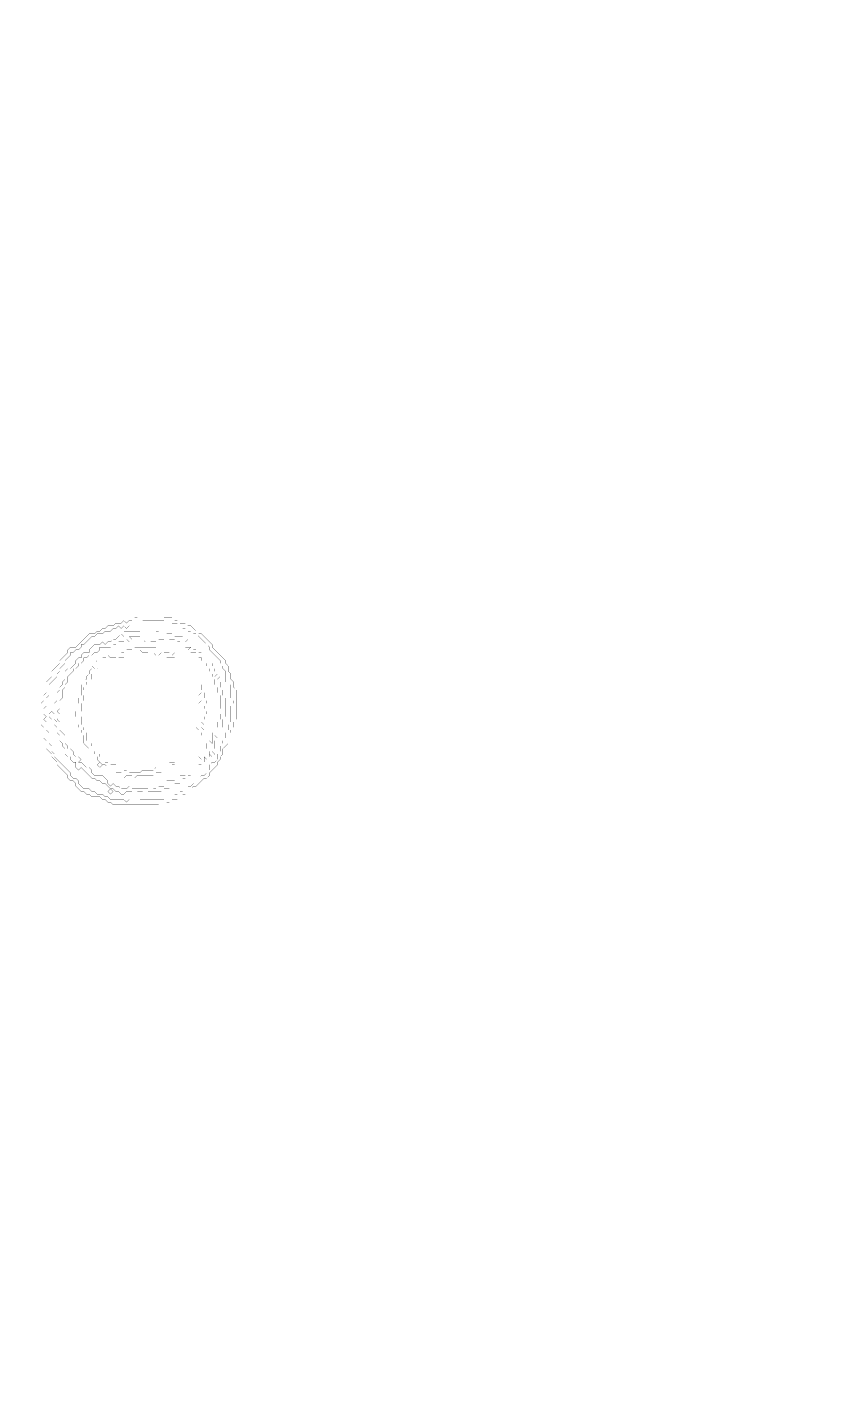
# Model space of a CAD drawing. Header units: metres. Extents: x 0 to 4994, y -4994 to 0.
# Drawn here: x 2090 to 4994, y -4994 to 0 of the extents above; entities that cross this region are included whole.
import ezdxf

# ---------------------------------------------------------------- set-up
doc = ezdxf.new("R2010")
doc.units = ezdxf.units.M
doc.layers.add('conductor', color=1, linetype='Continuous')
doc.layers.add('substrate', color=5, linetype='Continuous')

msp = doc.modelspace()

# ---------------------------------------------------------------- linework, layer by layer
at = {"layer": 'conductor', "const_width": 0.5}
for points in [[(2511.8, -2169.7), (2502, -2179.5), (2502, -2189.2), (2492.2, -2199), (2482.5, -2189.2), (2472.7, -2199), (2462.9, -2189.2), (2453.1, -2199), (2443.4, -2189.2), (2433.6, -2199), (2423.8, -2189.2), (2414, -2199), (2404.3, -2199), (2394.5, -2208.8), (2384.7, -2208.8), (2374.9, -2208.8), (2365.2, -2218.6), (2355.4, -2218.6), (2345.6, -2218.6), (2335.9, -2228.3), (2326.1, -2228.3), (2316.3, -2238.1), (2306.5, -2247.9), (2296.8, -2257.7), (2287, -2257.7), (2287, -2267.4), (2277.2, -2277.2), (2267.4, -2277.2), (2257.7, -2287), (2247.9, -2287), (2247.9, -2296.8), (2238.1, -2306.5), (2228.3, -2316.3), (2228.3, -2326.1), (2218.6, -2335.9), (2208.8, -2345.6), (2208.8, -2355.4), (2199, -2365.2), (2199, -2374.9), (2189.2, -2384.7), (2179.5, -2394.5), (2169.7, -2404.3), (2169.7, -2414), (2169.7, -2423.8), (2169.7, -2433.6), (2169.7, -2443.4), (2159.9, -2453.1), (2159.9, -2462.9), (2159.9, -2472.7), (2159.9, -2482.5), (2150.2, -2492.2), (2150.2, -2502), (2150.2, -2511.8), (2159.9, -2521.5), (2150.2, -2531.3), (2159.9, -2541.1), (2159.9, -2550.9), (2159.9, -2560.6), (2159.9, -2570.4), (2169.7, -2580.2), (2169.7, -2590), (2169.7, -2599.7), (2169.7, -2609.5), (2169.7, -2619.3), (2179.5, -2629.1), (2179.5, -2638.8), (2179.5, -2648.6), (2189.2, -2658.4), (2189.2, -2668.1), (2199, -2677.9), (2208.8, -2687.7), (2218.6, -2697.5), (2228.3, -2707.2), (2238.1, -2717), (2247.9, -2726.8), (2247.9, -2736.6), (2257.7, -2746.3), (2267.4, -2746.3), (2277.2, -2756.1), (2277.2, -2765.9), (2287, -2775.7), (2296.8, -2785.4), (2306.5, -2785.4), (2316.3, -2785.4), (2326.1, -2795.2), (2335.9, -2795.2), (2345.6, -2805), (2355.4, -2805), (2365.2, -2805), (2374.9, -2814.8), (2384.7, -2814.8), (2394.5, -2824.5), (2404.3, -2824.5), (2414, -2824.5), (2423.8, -2824.5), (2433.6, -2824.5), (2443.4, -2824.5), (2453.1, -2834.3), (2462.9, -2824.5), (2472.7, -2834.3), (2482.5, -2824.5), (2492.2, -2834.3), (2502, -2824.5), (2511.8, -2824.5), (2521.5, -2824.5), (2531.3, -2824.5), (2541.1, -2824.5), (2550.9, -2824.5), (2560.6, -2824.5), (2570.4, -2824.5), (2580.2, -2824.5), (2590, -2824.5), (2599.7, -2814.8), (2609.5, -2824.5), (2619.3, -2814.8), (2629.1, -2805), (2638.8, -2805), (2648.6, -2795.2), (2658.4, -2795.2), (2668.1, -2785.4), (2677.9, -2775.7), (2687.7, -2775.7), (2697.5, -2765.9), (2707.2, -2756.1), (2717, -2746.3), (2726.8, -2736.6), (2736.6, -2736.6), (2746.3, -2726.8), (2756.1, -2717), (2756.1, -2707.2), (2756.1, -2697.5), (2765.9, -2687.7), (2775.7, -2687.7), (2785.4, -2677.9), (2785.4, -2668.1), (2785.4, -2658.4), (2795.2, -2648.6), (2795.2, -2638.8), (2795.2, -2629.1), (2805, -2619.3), (2805, -2609.5), (2814.8, -2599.7), (2814.8, -2590), (2814.8, -2580.2), (2824.5, -2570.4), (2824.5, -2560.6), (2824.5, -2550.9), (2834.3, -2541.1), (2834.3, -2531.3), (2834.3, -2521.5), (2834.3, -2511.8), (2834.3, -2502), (2834.3, -2492.2), (2834.3, -2482.5), (2844.1, -2472.7), (2844.1, -2462.9), (2834.3, -2453.1), (2834.3, -2443.4), (2834.3, -2433.6), (2834.3, -2423.8), (2834.3, -2414), (2834.3, -2404.3), (2824.5, -2404.3), (2814.8, -2394.5), (2814.8, -2384.7), (2814.8, -2374.9), (2814.8, -2365.2), (2814.8, -2355.4), (2805, -2345.6), (2805, -2335.9), (2795.2, -2326.1), (2795.2, -2316.3), (2785.4, -2306.5), (2775.7, -2296.8), (2765.9, -2287), (2756.1, -2277.2), (2756.1, -2267.4), (2746.3, -2257.7), (2736.6, -2247.9), (2726.8, -2238.1), (2717, -2228.3), (2707.2, -2218.6), (2697.5, -2218.6), (2687.7, -2208.8), (2677.9, -2208.8), (2668.1, -2199), (2658.4, -2199), (2648.6, -2189.2), (2638.8, -2179.5), (2629.1, -2179.5), (2619.3, -2179.5), (2609.5, -2169.7), (2599.7, -2179.5), (2590, -2169.7), (2580.2, -2169.7), (2570.4, -2169.7), (2560.6, -2169.7), (2550.9, -2169.7), (2541.1, -2169.7), (2531.3, -2169.7), (2521.5, -2169.7)], [(2560.6, -2179.5), (2570.4, -2169.7), (2580.2, -2179.5), (2580.2, -2189.2), (2570.4, -2199), (2560.6, -2189.2)], [(2433.6, -2218.6), (2443.4, -2208.8), (2453.1, -2208.8), (2462.9, -2208.8), (2472.7, -2208.8), (2482.5, -2208.8), (2492.2, -2208.8), (2502, -2208.8), (2511.8, -2218.6), (2521.5, -2228.3), (2521.5, -2218.6), (2531.3, -2208.8), (2541.1, -2218.6), (2541.1, -2228.3), (2550.9, -2218.6), (2560.6, -2208.8), (2570.4, -2208.8), (2580.2, -2218.6), (2590, -2228.3), (2599.7, -2218.6), (2609.5, -2218.6), (2619.3, -2218.6), (2629.1, -2228.3), (2638.8, -2228.3), (2648.6, -2228.3), (2658.4, -2228.3), (2668.1, -2238.1), (2668.1, -2247.9), (2677.9, -2238.1), (2687.7, -2247.9), (2697.5, -2257.7), (2697.5, -2267.4), (2697.5, -2277.2), (2707.2, -2277.2), (2717, -2287), (2726.8, -2287), (2736.6, -2296.8), (2746.3, -2306.5), (2756.1, -2316.3), (2765.9, -2326.1), (2765.9, -2335.9), (2775.7, -2345.6), (2775.7, -2355.4), (2785.4, -2365.2), (2775.7, -2374.9), (2785.4, -2384.7), (2795.2, -2394.5), (2795.2, -2404.3), (2795.2, -2414), (2805, -2423.8), (2805, -2433.6), (2805, -2443.4), (2814.8, -2453.1), (2814.8, -2462.9), (2814.8, -2472.7), (2814.8, -2482.5), (2814.8, -2492.2), (2814.8, -2502), (2814.8, -2511.8), (2814.8, -2521.5), (2805, -2531.3), (2805, -2541.1), (2805, -2550.9), (2805, -2560.6), (2795.2, -2570.4), (2785.4, -2570.4), (2795.2, -2580.2), (2785.4, -2590), (2775.7, -2590), (2785.4, -2599.7), (2775.7, -2609.5), (2775.7, -2619.3), (2775.7, -2629.1), (2775.7, -2638.8), (2765.9, -2648.6), (2756.1, -2648.6), (2756.1, -2658.4), (2756.1, -2668.1), (2746.3, -2677.9), (2736.6, -2668.1), (2736.6, -2677.9), (2736.6, -2687.7), (2726.8, -2697.5), (2717, -2697.5), (2717, -2707.2), (2707.2, -2717), (2697.5, -2726.8), (2687.7, -2736.6), (2677.9, -2736.6), (2668.1, -2746.3), (2658.4, -2746.3), (2658.4, -2756.1), (2648.6, -2765.9), (2638.8, -2765.9), (2629.1, -2765.9), (2619.3, -2775.7), (2609.5, -2785.4), (2599.7, -2785.4), (2590, -2785.4), (2580.2, -2795.2), (2570.4, -2795.2), (2560.6, -2795.2), (2550.9, -2795.2), (2541.1, -2795.2), (2531.3, -2795.2), (2521.5, -2805), (2511.8, -2795.2), (2502, -2795.2), (2492.2, -2795.2), (2482.5, -2805), (2472.7, -2795.2), (2462.9, -2795.2), (2453.1, -2795.2), (2443.4, -2805), (2433.6, -2805), (2423.8, -2795.2), (2414, -2795.2), (2404.3, -2785.4), (2394.5, -2785.4), (2384.7, -2775.7), (2374.9, -2765.9), (2365.2, -2765.9), (2355.4, -2756.1), (2345.6, -2756.1), (2335.9, -2746.3), (2326.1, -2746.3), (2316.3, -2736.6), (2306.5, -2726.8), (2296.8, -2717), (2287, -2707.2), (2277.2, -2717), (2267.4, -2707.2), (2267.4, -2697.5), (2267.4, -2687.7), (2257.7, -2687.7), (2247.9, -2677.9), (2247.9, -2668.1), (2238.1, -2668.1), (2228.3, -2658.4), (2228.3, -2648.6), (2228.3, -2638.8), (2218.6, -2629.1), (2218.6, -2619.3), (2208.8, -2609.5), (2208.8, -2599.7), (2208.8, -2590), (2199, -2580.2), (2199, -2570.4), (2199, -2560.6), (2189.2, -2550.9), (2199, -2541.1), (2189.2, -2531.3), (2179.5, -2531.3), (2169.7, -2521.5), (2169.7, -2511.8), (2179.5, -2502), (2189.2, -2511.8), (2189.2, -2502), (2189.2, -2492.2), (2189.2, -2482.5), (2189.2, -2472.7), (2199, -2462.9), (2199, -2453.1), (2199, -2443.4), (2199, -2433.6), (2208.8, -2423.8), (2208.8, -2414), (2218.6, -2404.3), (2218.6, -2394.5), (2228.3, -2384.7), (2228.3, -2374.9), (2228.3, -2365.2), (2228.3, -2355.4), (2238.1, -2345.6), (2247.9, -2345.6), (2257.7, -2335.9), (2267.4, -2326.1), (2267.4, -2316.3), (2277.2, -2306.5), (2287, -2306.5), (2287, -2296.8), (2296.8, -2287), (2306.5, -2287), (2316.3, -2287), (2316.3, -2277.2), (2326.1, -2267.4), (2335.9, -2257.7), (2345.6, -2257.7), (2355.4, -2257.7), (2365.2, -2247.9), (2374.9, -2257.7), (2384.7, -2247.9), (2394.5, -2247.9), (2404.3, -2238.1), (2414, -2238.1), (2423.8, -2228.3), (2433.6, -2218.6), (2443.4, -2228.3)], [(2502, -2277.2), (2502, -2287), (2492.2, -2296.8), (2482.5, -2296.8), (2472.7, -2296.8), (2462.9, -2296.8), (2453.1, -2296.8), (2443.4, -2306.5), (2433.6, -2306.5), (2423.8, -2306.5), (2414, -2316.3), (2404.3, -2316.3), (2394.5, -2316.3), (2384.7, -2316.3), (2374.9, -2326.1), (2365.2, -2326.1), (2355.4, -2335.9), (2345.6, -2345.6), (2335.9, -2355.4), (2326.1, -2365.2), (2326.1, -2374.9), (2326.1, -2384.7), (2316.3, -2394.5), (2306.5, -2394.5), (2306.5, -2404.3), (2296.8, -2414), (2296.8, -2423.8), (2306.5, -2433.6), (2296.8, -2443.4), (2296.8, -2453.1), (2296.8, -2462.9), (2287, -2472.7), (2287, -2482.5), (2287, -2492.2), (2287, -2502), (2277.2, -2511.8), (2287, -2521.5), (2287, -2531.3), (2287, -2541.1), (2287, -2550.9), (2296.8, -2560.6), (2296.8, -2570.4), (2306.5, -2580.2), (2306.5, -2590), (2306.5, -2599.7), (2306.5, -2609.5), (2316.3, -2609.5), (2326.1, -2619.3), (2326.1, -2629.1), (2335.9, -2638.8), (2345.6, -2648.6), (2355.4, -2658.4), (2355.4, -2668.1), (2365.2, -2677.9), (2374.9, -2687.7), (2384.7, -2687.7), (2394.5, -2697.5), (2404.3, -2697.5), (2414, -2697.5), (2423.8, -2707.2), (2433.6, -2707.2), (2443.4, -2717), (2453.1, -2717), (2462.9, -2726.8), (2472.7, -2726.8), (2482.5, -2726.8), (2492.2, -2726.8), (2502, -2726.8), (2511.8, -2717), (2521.5, -2717), (2531.3, -2717), (2541.1, -2717), (2550.9, -2717), (2560.6, -2707.2), (2570.4, -2707.2), (2580.2, -2707.2), (2590, -2707.2), (2599.7, -2697.5), (2609.5, -2687.7), (2619.3, -2687.7), (2629.1, -2687.7), (2638.8, -2677.9), (2648.6, -2668.1), (2658.4, -2658.4), (2668.1, -2648.6), (2668.1, -2638.8), (2677.9, -2629.1), (2687.7, -2619.3), (2697.5, -2619.3), (2697.5, -2609.5), (2697.5, -2599.7), (2707.2, -2590), (2717, -2590), (2717, -2580.2), (2717, -2570.4), (2707.2, -2560.6), (2717, -2550.9), (2717, -2541.1), (2717, -2531.3), (2717, -2521.5), (2717, -2511.8), (2726.8, -2502), (2717, -2492.2), (2717, -2482.5), (2717, -2472.7), (2726.8, -2462.9), (2736.6, -2472.7), (2726.8, -2462.9), (2717, -2453.1), (2717, -2443.4), (2726.8, -2433.6), (2717, -2423.8), (2717, -2414), (2707.2, -2404.3), (2697.5, -2394.5), (2697.5, -2384.7), (2687.7, -2374.9), (2687.7, -2365.2), (2677.9, -2355.4), (2668.1, -2345.6), (2658.4, -2345.6), (2648.6, -2335.9), (2638.8, -2326.1), (2638.8, -2316.3), (2629.1, -2306.5), (2619.3, -2306.5), (2609.5, -2306.5), (2599.7, -2306.5), (2590, -2296.8), (2580.2, -2287), (2570.4, -2296.8), (2560.6, -2296.8), (2550.9, -2287), (2541.1, -2277.2), (2531.3, -2287), (2521.5, -2287), (2511.8, -2287)], [(2775.7, -2374.9), (2785.4, -2365.2), (2795.2, -2374.9), (2785.4, -2384.7)], [(2756.1, -2629.1)], [(2756.1, -2658.4), (2765.9, -2648.6), (2775.7, -2658.4), (2765.9, -2668.1)], [(2384.7, -2795.2), (2394.5, -2785.4), (2404.3, -2795.2), (2394.5, -2805)]]:
    msp.add_lwpolyline(points, close=True, dxfattribs=at)
at = {"layer": 'substrate', "const_width": 0.5}
msp.add_lwpolyline([(2081.7, -4994.2), (2091.5, -4994.2), (2101.3, -4994.2), (2111.1, -4994.2), (2120.8, -4994.2), (2130.6, -4994.2), (2140.4, -4994.2), (2150.2, -4994.2), (2159.9, -4994.2), (2169.7, -4994.2), (2179.5, -4994.2), (2189.2, -4994.2), (2199, -4994.2), (2208.8, -4994.2), (2218.6, -4994.2), (2228.3, -4994.2), (2238.1, -4994.2), (2247.9, -4994.2), (2257.7, -4994.2), (2267.4, -4994.2), (2277.2, -4994.2), (2287, -4994.2), (2296.8, -4994.2), (2306.5, -4994.2), (2316.3, -4994.2), (2326.1, -4994.2), (2335.9, -4994.2), (2345.6, -4994.2), (2355.4, -4994.2), (2365.2, -4994.2), (2374.9, -4994.2), (2384.7, -4994.2), (2394.5, -4994.2), (2404.3, -4994.2), (2414, -4994.2), (2423.8, -4994.2), (2433.6, -4994.2), (2443.4, -4994.2), (2453.1, -4994.2), (2462.9, -4994.2), (2472.7, -4994.2), (2482.5, -4994.2), (2492.2, -4994.2), (2502, -4994.2), (2511.8, -4994.2), (2521.5, -4994.2), (2531.3, -4994.2), (2541.1, -4994.2), (2550.9, -4994.2), (2560.6, -4994.2), (2570.4, -4994.2), (2580.2, -4994.2), (2590, -4994.2), (2599.7, -4994.2), (2609.5, -4994.2), (2619.3, -4994.2), (2629.1, -4994.2), (2638.8, -4994.2), (2648.6, -4994.2), (2658.4, -4994.2), (2668.1, -4994.2), (2677.9, -4994.2), (2687.7, -4994.2), (2697.5, -4994.2), (2707.2, -4994.2), (2717, -4994.2), (2726.8, -4994.2), (2736.6, -4994.2), (2746.3, -4994.2), (2756.1, -4994.2), (2765.9, -4994.2), (2775.7, -4994.2), (2785.4, -4994.2), (2795.2, -4994.2), (2805, -4994.2), (2814.8, -4994.2), (2824.5, -4994.2), (2834.3, -4994.2), (2844.1, -4994.2), (2853.8, -4994.2), (2863.6, -4994.2), (2873.4, -4994.2), (2883.2, -4994.2), (2892.9, -4994.2), (2902.7, -4994.2), (2912.5, -4994.2), (2922.3, -4994.2), (2932, -4994.2), (2941.8, -4994.2), (2951.6, -4994.2), (2961.4, -4994.2), (2971.1, -4994.2), (2980.9, -4994.2), (2990.7, -4994.2), (3000.4, -4994.2), (3010.2, -4994.2), (3020, -4994.2), (3029.8, -4994.2), (3039.5, -4994.2), (3049.3, -4994.2), (3059.1, -4994.2), (3068.9, -4994.2), (3078.6, -4994.2), (3088.4, -4994.2), (3098.2, -4994.2), (3108, -4994.2), (3117.7, -4994.2), (3127.5, -4994.2), (3137.3, -4994.2), (3147, -4994.2), (3156.8, -4994.2), (3166.6, -4994.2), (3176.4, -4994.2), (3186.1, -4994.2), (3195.9, -4994.2), (3205.7, -4994.2), (3215.5, -4994.2), (3225.2, -4994.2), (3235, -4994.2), (3244.8, -4994.2), (3254.6, -4994.2), (3264.3, -4994.2), (3274.1, -4994.2), (3283.9, -4994.2), (3293.6, -4994.2), (3303.4, -4994.2), (3313.2, -4994.2), (3323, -4994.2), (3332.7, -4994.2), (3342.5, -4994.2), (3352.3, -4994.2), (3362.1, -4994.2), (3371.8, -4994.2), (3381.6, -4994.2), (3391.4, -4994.2), (3401.2, -4994.2), (3410.9, -4994.2), (3420.7, -4994.2), (3430.5, -4994.2), (3440.2, -4994.2), (3450, -4994.2), (3459.8, -4994.2), (3469.6, -4994.2), (3479.3, -4994.2), (3489.1, -4994.2), (3498.9, -4994.2), (3508.7, -4994.2), (3518.4, -4994.2), (3528.2, -4994.2), (3538, -4994.2), (3547.8, -4994.2), (3557.5, -4994.2), (3567.3, -4994.2), (3577.1, -4994.2), (3586.9, -4994.2), (3596.6, -4994.2), (3606.4, -4994.2), (3616.2, -4994.2), (3625.9, -4994.2), (3635.7, -4994.2), (3645.5, -4994.2), (3655.3, -4994.2), (3665, -4994.2), (3674.8, -4994.2), (3684.6, -4994.2), (3694.4, -4994.2), (3704.1, -4994.2), (3713.9, -4994.2), (3723.7, -4994.2), (3733.5, -4994.2), (3743.2, -4994.2), (3753, -4994.2), (3762.8, -4994.2), (3772.5, -4994.2), (3782.3, -4994.2), (3792.1, -4994.2), (3801.9, -4994.2), (3811.6, -4994.2), (3821.4, -4994.2), (3831.2, -4994.2), (3841, -4994.2), (3850.7, -4994.2), (3860.5, -4994.2), (3870.3, -4994.2), (3880.1, -4994.2), (3889.8, -4994.2), (3899.6, -4994.2), (3909.4, -4994.2), (3919.1, -4994.2), (3928.9, -4994.2), (3938.7, -4994.2), (3948.5, -4994.2), (3958.2, -4994.2), (3968, -4994.2), (3977.8, -4994.2), (3987.6, -4994.2), (3997.3, -4994.2), (4007.1, -4994.2), (4016.9, -4994.2), (4026.7, -4994.2), (4036.4, -4994.2), (4046.2, -4994.2), (4056, -4994.2), (4065.8, -4994.2), (4075.5, -4994.2), (4085.3, -4994.2), (4095.1, -4994.2), (4104.8, -4994.2), (4114.6, -4994.2), (4124.4, -4994.2), (4134.2, -4994.2), (4143.9, -4994.2), (4153.7, -4994.2), (4163.5, -4994.2), (4173.3, -4994.2), (4183, -4994.2), (4192.8, -4994.2), (4202.6, -4994.2), (4212.4, -4994.2), (4222.1, -4994.2), (4231.9, -4994.2), (4241.7, -4994.2), (4251.4, -4994.2), (4261.2, -4994.2), (4271, -4994.2), (4280.8, -4994.2), (4290.5, -4994.2), (4300.3, -4994.2), (4310.1, -4994.2), (4319.9, -4994.2), (4329.6, -4994.2), (4339.4, -4994.2), (4349.2, -4994.2), (4359, -4994.2), (4368.7, -4994.2), (4378.5, -4994.2), (4388.3, -4994.2), (4398, -4994.2), (4407.8, -4994.2), (4417.6, -4994.2), (4427.4, -4994.2), (4437.1, -4994.2), (4446.9, -4994.2), (4456.7, -4994.2), (4466.5, -4994.2), (4476.2, -4994.2), (4486, -4994.2), (4495.8, -4994.2), (4505.6, -4994.2), (4515.3, -4994.2), (4525.1, -4994.2), (4534.9, -4994.2), (4544.6, -4994.2), (4554.4, -4994.2), (4564.2, -4994.2), (4574, -4994.2), (4583.7, -4994.2), (4593.5, -4994.2), (4603.3, -4994.2), (4613.1, -4994.2), (4622.8, -4994.2), (4632.6, -4994.2), (4642.4, -4994.2), (4652.2, -4994.2), (4661.9, -4994.2), (4671.7, -4994.2), (4681.5, -4994.2), (4691.2, -4994.2), (4701, -4994.2), (4710.8, -4994.2), (4720.6, -4994.2), (4730.3, -4994.2), (4740.1, -4994.2), (4749.9, -4994.2), (4759.7, -4994.2), (4769.4, -4994.2), (4779.2, -4994.2), (4789, -4994.2), (4798.8, -4994.2), (4808.5, -4994.2), (4818.3, -4994.2), (4828.1, -4994.2), (4837.9, -4994.2), (4847.6, -4994.2), (4857.4, -4994.2), (4867.2, -4994.2), (4876.9, -4994.2), (4886.7, -4994.2), (4896.5, -4994.2), (4906.3, -4994.2), (4916, -4994.2), (4925.8, -4994.2), (4935.6, -4994.2), (4945.4, -4994.2), (4955.1, -4994.2), (4964.9, -4994.2), (4974.7, -4994.2), (4984.5, -4994.2), (4994.2, -4994.2), (4994.2, -4984.5), (4994.2, -4974.7), (4994.2, -4964.9), (4994.2, -4955.1), (4994.2, -4945.4), (4994.2, -4935.6), (4994.2, -4925.8), (4994.2, -4916), (4994.2, -4906.3), (4994.2, -4896.5), (4994.2, -4886.7), (4994.2, -4876.9), (4994.2, -4867.2), (4994.2, -4857.4), (4994.2, -4847.6), (4994.2, -4837.9), (4994.2, -4828.1), (4994.2, -4818.3), (4994.2, -4808.5), (4994.2, -4798.8), (4994.2, -4789), (4994.2, -4779.2), (4994.2, -4769.4), (4994.2, -4759.7), (4994.2, -4749.9), (4994.2, -4740.1), (4994.2, -4730.3), (4994.2, -4720.6), (4994.2, -4710.8), (4994.2, -4701), (4994.2, -4691.2), (4994.2, -4681.5), (4994.2, -4671.7), (4994.2, -4661.9), (4994.2, -4652.2), (4994.2, -4642.4), (4994.2, -4632.6), (4994.2, -4622.8), (4994.2, -4613.1), (4994.2, -4603.3), (4994.2, -4593.5), (4994.2, -4583.7), (4994.2, -4574), (4994.2, -4564.2), (4994.2, -4554.4), (4994.2, -4544.6), (4994.2, -4534.9), (4994.2, -4525.1), (4994.2, -4515.3), (4994.2, -4505.6), (4994.2, -4495.8), (4994.2, -4486), (4994.2, -4476.2), (4994.2, -4466.5), (4994.2, -4456.7), (4994.2, -4446.9), (4994.2, -4437.1), (4994.2, -4427.4), (4994.2, -4417.6), (4994.2, -4407.8), (4994.2, -4398), (4994.2, -4388.3), (4994.2, -4378.5), (4994.2, -4368.7), (4994.2, -4359), (4994.2, -4349.2), (4994.2, -4339.4), (4994.2, -4329.6), (4994.2, -4319.9), (4994.2, -4310.1), (4994.2, -4300.3), (4994.2, -4290.5), (4994.2, -4280.8), (4994.2, -4271), (4994.2, -4261.2), (4994.2, -4251.4), (4994.2, -4241.7), (4994.2, -4231.9), (4994.2, -4222.1), (4994.2, -4212.4), (4994.2, -4202.6), (4994.2, -4192.8), (4994.2, -4183), (4994.2, -4173.3), (4994.2, -4163.5), (4994.2, -4153.7), (4994.2, -4143.9), (4994.2, -4134.2), (4994.2, -4124.4), (4994.2, -4114.6), (4994.2, -4104.8), (4994.2, -4095.1), (4994.2, -4085.3), (4994.2, -4075.5), (4994.2, -4065.8), (4994.2, -4056), (4994.2, -4046.2), (4994.2, -4036.4), (4994.2, -4026.7), (4994.2, -4016.9), (4994.2, -4007.1), (4994.2, -3997.3), (4994.2, -3987.6), (4994.2, -3977.8), (4994.2, -3968), (4994.2, -3958.2), (4994.2, -3948.5), (4994.2, -3938.7), (4994.2, -3928.9), (4994.2, -3919.1), (4994.2, -3909.4), (4994.2, -3899.6), (4994.2, -3889.8), (4994.2, -3880.1), (4994.2, -3870.3), (4994.2, -3860.5), (4994.2, -3850.7), (4994.2, -3841), (4994.2, -3831.2), (4994.2, -3821.4), (4994.2, -3811.6), (4994.2, -3801.9), (4994.2, -3792.1), (4994.2, -3782.3), (4994.2, -3772.5), (4994.2, -3762.8), (4994.2, -3753), (4994.2, -3743.2), (4994.2, -3733.5), (4994.2, -3723.7), (4994.2, -3713.9), (4994.2, -3704.1), (4994.2, -3694.4), (4994.2, -3684.6), (4994.2, -3674.8), (4994.2, -3665), (4994.2, -3655.3), (4994.2, -3645.5), (4994.2, -3635.7), (4994.2, -3625.9), (4994.2, -3616.2), (4994.2, -3606.4), (4994.2, -3596.6), (4994.2, -3586.9), (4994.2, -3577.1), (4994.2, -3567.3), (4994.2, -3557.5), (4994.2, -3547.8), (4994.2, -3538), (4994.2, -3528.2), (4994.2, -3518.4), (4994.2, -3508.7), (4994.2, -3498.9), (4994.2, -3489.1), (4994.2, -3479.3), (4994.2, -3469.6), (4994.2, -3459.8), (4994.2, -3450), (4994.2, -3440.2), (4994.2, -3430.5), (4994.2, -3420.7), (4994.2, -3410.9), (4994.2, -3401.2), (4994.2, -3391.4), (4994.2, -3381.6), (4994.2, -3371.8), (4994.2, -3362.1), (4994.2, -3352.3), (4994.2, -3342.5), (4994.2, -3332.7), (4994.2, -3323), (4994.2, -3313.2), (4994.2, -3303.4), (4994.2, -3293.6), (4994.2, -3283.9), (4994.2, -3274.1), (4994.2, -3264.3), (4994.2, -3254.6), (4994.2, -3244.8), (4994.2, -3235), (4994.2, -3225.2), (4994.2, -3215.5), (4994.2, -3205.7), (4994.2, -3195.9), (4994.2, -3186.1), (4994.2, -3176.4), (4994.2, -3166.6), (4994.2, -3156.8), (4994.2, -3147), (4994.2, -3137.3), (4994.2, -3127.5), (4994.2, -3117.7), (4994.2, -3108), (4994.2, -3098.2), (4994.2, -3088.4), (4994.2, -3078.6), (4994.2, -3068.9), (4994.2, -3059.1), (4994.2, -3049.3), (4994.2, -3039.5), (4994.2, -3029.8), (4994.2, -3020), (4994.2, -3010.2), (4994.2, -3000.4), (4994.2, -2990.7), (4994.2, -2980.9), (4994.2, -2971.1), (4994.2, -2961.4), (4994.2, -2951.6), (4994.2, -2941.8), (4994.2, -2932), (4994.2, -2922.3), (4994.2, -2912.5), (4994.2, -2902.7), (4994.2, -2892.9), (4994.2, -2883.2), (4994.2, -2873.4), (4994.2, -2863.6), (4994.2, -2853.8), (4994.2, -2844.1), (4994.2, -2834.3), (4994.2, -2824.5), (4994.2, -2814.8), (4994.2, -2805), (4994.2, -2795.2), (4994.2, -2785.4), (4994.2, -2775.7), (4994.2, -2765.9), (4994.2, -2756.1), (4994.2, -2746.3), (4994.2, -2736.6), (4994.2, -2726.8), (4994.2, -2717), (4994.2, -2707.2), (4994.2, -2697.5), (4994.2, -2687.7), (4994.2, -2677.9), (4994.2, -2668.1), (4994.2, -2658.4), (4994.2, -2648.6), (4994.2, -2638.8), (4994.2, -2629.1), (4994.2, -2619.3), (4994.2, -2609.5), (4994.2, -2599.7), (4994.2, -2590), (4994.2, -2580.2), (4994.2, -2570.4), (4994.2, -2560.6), (4994.2, -2550.9), (4994.2, -2541.1), (4994.2, -2531.3), (4994.2, -2521.5), (4994.2, -2511.8), (4994.2, -2502), (4994.2, -2492.2), (4994.2, -2482.5), (4994.2, -2472.7), (4994.2, -2462.9), (4994.2, -2453.1), (4994.2, -2443.4), (4994.2, -2433.6), (4994.2, -2423.8), (4994.2, -2414), (4994.2, -2404.3), (4994.2, -2394.5), (4994.2, -2384.7), (4994.2, -2374.9), (4994.2, -2365.2), (4994.2, -2355.4), (4994.2, -2345.6), (4994.2, -2335.9), (4994.2, -2326.1), (4994.2, -2316.3), (4994.2, -2306.5), (4994.2, -2296.8), (4994.2, -2287), (4994.2, -2277.2), (4994.2, -2267.4), (4994.2, -2257.7), (4994.2, -2247.9), (4994.2, -2238.1), (4994.2, -2228.3), (4994.2, -2218.6), (4994.2, -2208.8), (4994.2, -2199), (4994.2, -2189.2), (4994.2, -2179.5), (4994.2, -2169.7), (4994.2, -2159.9), (4994.2, -2150.2), (4994.2, -2140.4), (4994.2, -2130.6), (4994.2, -2120.8), (4994.2, -2111.1), (4994.2, -2101.3), (4994.2, -2091.5), (4994.2, -2081.7), (4994.2, -2072), (4994.2, -2062.2), (4994.2, -2052.4), (4994.2, -2042.6), (4994.2, -2032.9), (4994.2, -2023.1), (4994.2, -2013.3), (4994.2, -2003.6), (4994.2, -1993.8), (4994.2, -1984), (4994.2, -1974.2), (4994.2, -1964.5), (4994.2, -1954.7), (4994.2, -1944.9), (4994.2, -1935.1), (4994.2, -1925.4), (4994.2, -1915.6), (4994.2, -1905.8), (4994.2, -1896), (4994.2, -1886.3), (4994.2, -1876.5), (4994.2, -1866.7), (4994.2, -1857), (4994.2, -1847.2), (4994.2, -1837.4), (4994.2, -1827.6), (4994.2, -1817.9), (4994.2, -1808.1), (4994.2, -1798.3), (4994.2, -1788.5), (4994.2, -1778.8), (4994.2, -1769), (4994.2, -1759.2), (4994.2, -1749.4), (4994.2, -1739.7), (4994.2, -1729.9), (4994.2, -1720.1), (4994.2, -1710.4), (4994.2, -1700.6), (4994.2, -1690.8), (4994.2, -1681), (4994.2, -1671.3), (4994.2, -1661.5), (4994.2, -1651.7), (4994.2, -1641.9), (4994.2, -1632.2), (4994.2, -1622.4), (4994.2, -1612.6), (4994.2, -1602.8), (4994.2, -1593.1), (4994.2, -1583.3), (4994.2, -1573.5), (4994.2, -1563.8), (4994.2, -1554), (4994.2, -1544.2), (4994.2, -1534.4), (4994.2, -1524.7), (4994.2, -1514.9), (4994.2, -1505.1), (4994.2, -1495.3), (4994.2, -1485.6), (4994.2, -1475.8), (4994.2, -1466), (4994.2, -1456.2), (4994.2, -1446.5), (4994.2, -1436.7), (4994.2, -1426.9), (4994.2, -1417.1), (4994.2, -1407.4), (4994.2, -1397.6), (4994.2, -1387.8), (4994.2, -1378.1), (4994.2, -1368.3), (4994.2, -1358.5), (4994.2, -1348.7), (4994.2, -1339), (4994.2, -1329.2), (4994.2, -1319.4), (4994.2, -1309.6), (4994.2, -1299.9), (4994.2, -1290.1), (4994.2, -1280.3), (4994.2, -1270.5), (4994.2, -1260.8), (4994.2, -1251), (4994.2, -1241.2), (4994.2, -1231.5), (4994.2, -1221.7), (4994.2, -1211.9), (4994.2, -1202.1), (4994.2, -1192.4), (4994.2, -1182.6), (4994.2, -1172.8), (4994.2, -1163), (4994.2, -1153.3), (4994.2, -1143.5), (4994.2, -1133.7), (4994.2, -1123.9), (4994.2, -1114.2), (4994.2, -1104.4), (4994.2, -1094.6), (4994.2, -1084.9), (4994.2, -1075.1), (4994.2, -1065.3), (4994.2, -1055.5), (4994.2, -1045.8), (4994.2, -1036), (4994.2, -1026.2), (4994.2, -1016.4), (4994.2, -1006.7), (4994.2, -996.9), (4994.2, -987.1), (4994.2, -977.3), (4994.2, -967.6), (4994.2, -957.8), (4994.2, -948), (4994.2, -938.2), (4994.2, -928.5), (4994.2, -918.7), (4994.2, -908.9), (4994.2, -899.2), (4994.2, -889.4), (4994.2, -879.6), (4994.2, -869.8), (4994.2, -860.1), (4994.2, -850.3), (4994.2, -840.5), (4994.2, -830.7), (4994.2, -821), (4994.2, -811.2), (4994.2, -801.4), (4994.2, -791.6), (4994.2, -781.9), (4994.2, -772.1), (4994.2, -762.3), (4994.2, -752.6), (4994.2, -742.8), (4994.2, -733), (4994.2, -723.2), (4994.2, -713.5), (4994.2, -703.7), (4994.2, -693.9), (4994.2, -684.1), (4994.2, -674.4), (4994.2, -664.6), (4994.2, -654.8), (4994.2, -645), (4994.2, -635.3), (4994.2, -625.5), (4994.2, -615.7), (4994.2, -606), (4994.2, -596.2), (4994.2, -586.4), (4994.2, -576.6), (4994.2, -566.9), (4994.2, -557.1), (4994.2, -547.3), (4994.2, -537.5), (4994.2, -527.8), (4994.2, -518), (4994.2, -508.2), (4994.2, -498.4), (4994.2, -488.7), (4994.2, -478.9), (4994.2, -469.1), (4994.2, -459.4), (4994.2, -449.6), (4994.2, -439.8), (4994.2, -430), (4994.2, -420.3), (4994.2, -410.5), (4994.2, -400.7), (4994.2, -390.9), (4994.2, -381.2), (4994.2, -371.4), (4994.2, -361.6), (4994.2, -351.8), (4994.2, -342.1), (4994.2, -332.3), (4994.2, -322.5), (4994.2, -312.8), (4994.2, -303), (4994.2, -293.2), (4994.2, -283.4), (4994.2, -273.7), (4994.2, -263.9), (4994.2, -254.1), (4994.2, -244.3), (4994.2, -234.6), (4994.2, -224.8), (4994.2, -215), (4994.2, -205.2), (4994.2, -195.5), (4994.2, -185.7), (4994.2, -175.9), (4994.2, -166.1), (4994.2, -156.4), (4994.2, -146.6), (4994.2, -136.8), (4994.2, -127.1), (4994.2, -117.3), (4994.2, -107.5), (4994.2, -97.7), (4994.2, -88), (4994.2, -78.2), (4994.2, -68.4), (4994.2, -58.6), (4994.2, -48.9), (4994.2, -39.1), (4994.2, -29.3), (4994.2, -19.5), (4994.2, -9.8), (4994.2, 0), (4984.5, 0), (4974.7, 0), (4964.9, 0), (4955.1, 0), (4945.4, 0), (4935.6, 0), (4925.8, 0), (4916, 0), (4906.3, 0), (4896.5, 0), (4886.7, 0), (4876.9, 0), (4867.2, 0), (4857.4, 0), (4847.6, 0), (4837.9, 0), (4828.1, 0), (4818.3, 0), (4808.5, 0), (4798.8, 0), (4789, 0), (4779.2, 0), (4769.4, 0), (4759.7, 0), (4749.9, 0), (4740.1, 0), (4730.3, 0), (4720.6, 0), (4710.8, 0), (4701, 0), (4691.2, 0), (4681.5, 0), (4671.7, 0), (4661.9, 0), (4652.2, 0), (4642.4, 0), (4632.6, 0), (4622.8, 0), (4613.1, 0), (4603.3, 0), (4593.5, 0), (4583.7, 0), (4574, 0), (4564.2, 0), (4554.4, 0), (4544.6, 0), (4534.9, 0), (4525.1, 0), (4515.3, 0), (4505.6, 0), (4495.8, 0), (4486, 0), (4476.2, 0), (4466.5, 0), (4456.7, 0), (4446.9, 0), (4437.1, 0), (4427.4, 0), (4417.6, 0), (4407.8, 0), (4398, 0), (4388.3, 0), (4378.5, 0), (4368.7, 0), (4359, 0), (4349.2, 0), (4339.4, 0), (4329.6, 0), (4319.9, 0), (4310.1, 0), (4300.3, 0), (4290.5, 0), (4280.8, 0), (4271, 0), (4261.2, 0), (4251.4, 0), (4241.7, 0), (4231.9, 0), (4222.1, 0), (4212.4, 0), (4202.6, 0), (4192.8, 0), (4183, 0), (4173.3, 0), (4163.5, 0), (4153.7, 0), (4143.9, 0), (4134.2, 0), (4124.4, 0), (4114.6, 0), (4104.8, 0), (4095.1, 0), (4085.3, 0), (4075.5, 0), (4065.8, 0), (4056, 0), (4046.2, 0), (4036.4, 0), (4026.7, 0), (4016.9, 0), (4007.1, 0), (3997.3, 0), (3987.6, 0), (3977.8, 0), (3968, 0), (3958.2, 0), (3948.5, 0), (3938.7, 0), (3928.9, 0), (3919.1, 0), (3909.4, 0), (3899.6, 0), (3889.8, 0), (3880.1, 0), (3870.3, 0), (3860.5, 0), (3850.7, 0), (3841, 0), (3831.2, 0), (3821.4, 0), (3811.6, 0), (3801.9, 0), (3792.1, 0), (3782.3, 0), (3772.5, 0), (3762.8, 0), (3753, 0), (3743.2, 0), (3733.5, 0), (3723.7, 0), (3713.9, 0), (3704.1, 0), (3694.4, 0), (3684.6, 0), (3674.8, 0), (3665, 0), (3655.3, 0), (3645.5, 0), (3635.7, 0), (3625.9, 0), (3616.2, 0), (3606.4, 0), (3596.6, 0), (3586.9, 0), (3577.1, 0), (3567.3, 0), (3557.5, 0), (3547.8, 0), (3538, 0), (3528.2, 0), (3518.4, 0), (3508.7, 0), (3498.9, 0), (3489.1, 0), (3479.3, 0), (3469.6, 0), (3459.8, 0), (3450, 0), (3440.2, 0), (3430.5, 0), (3420.7, 0), (3410.9, 0), (3401.2, 0), (3391.4, 0), (3381.6, 0), (3371.8, 0), (3362.1, 0), (3352.3, 0), (3342.5, 0), (3332.7, 0), (3323, 0), (3313.2, 0), (3303.4, 0), (3293.6, 0), (3283.9, 0), (3274.1, 0), (3264.3, 0), (3254.6, 0), (3244.8, 0), (3235, 0), (3225.2, 0), (3215.5, 0), (3205.7, 0), (3195.9, 0), (3186.1, 0), (3176.4, 0), (3166.6, 0), (3156.8, 0), (3147, 0), (3137.3, 0), (3127.5, 0), (3117.7, 0), (3108, 0), (3098.2, 0), (3088.4, 0), (3078.6, 0), (3068.9, 0), (3059.1, 0), (3049.3, 0), (3039.5, 0), (3029.8, 0), (3020, 0), (3010.2, 0), (3000.4, 0), (2990.7, 0), (2980.9, 0), (2971.1, 0), (2961.4, 0), (2951.6, 0), (2941.8, 0), (2932, 0), (2922.3, 0), (2912.5, 0), (2902.7, 0), (2892.9, 0), (2883.2, 0), (2873.4, 0), (2863.6, 0), (2853.8, 0), (2844.1, 0), (2834.3, 0), (2824.5, 0), (2814.8, 0), (2805, 0), (2795.2, 0), (2785.4, 0), (2775.7, 0), (2765.9, 0), (2756.1, 0), (2746.3, 0), (2736.6, 0), (2726.8, 0), (2717, 0), (2707.2, 0), (2697.5, 0), (2687.7, 0), (2677.9, 0), (2668.1, 0), (2658.4, 0), (2648.6, 0), (2638.8, 0), (2629.1, 0), (2619.3, 0), (2609.5, 0), (2599.7, 0), (2590, 0), (2580.2, 0), (2570.4, 0), (2560.6, 0), (2550.9, 0), (2541.1, 0), (2531.3, 0), (2521.5, 0), (2511.8, 0), (2502, 0), (2492.2, 0), (2482.5, 0), (2472.7, 0), (2462.9, 0), (2453.1, 0), (2443.4, 0), (2433.6, 0), (2423.8, 0), (2414, 0), (2404.3, 0), (2394.5, 0), (2384.7, 0), (2374.9, 0), (2365.2, 0), (2355.4, 0), (2345.6, 0), (2335.9, 0), (2326.1, 0), (2316.3, 0), (2306.5, 0), (2296.8, 0), (2287, 0), (2277.2, 0), (2267.4, 0), (2257.7, 0), (2247.9, 0), (2238.1, 0), (2228.3, 0), (2218.6, 0), (2208.8, 0), (2199, 0), (2189.2, 0), (2179.5, 0), (2169.7, 0), (2159.9, 0), (2150.2, 0), (2140.4, 0), (2130.6, 0), (2120.8, 0), (2111.1, 0), (2101.3, 0), (2091.5, 0), (2081.7, 0)], dxfattribs=at)
for points in [[(2492.2, -2159.9), (2502, -2150.2), (2511.8, -2159.9), (2521.5, -2150.2), (2531.3, -2159.9), (2541.1, -2150.2), (2550.9, -2159.9), (2560.6, -2150.2), (2570.4, -2159.9), (2580.2, -2150.2), (2590, -2159.9), (2599.7, -2159.9), (2609.5, -2159.9), (2619.3, -2159.9), (2629.1, -2169.7), (2638.8, -2169.7), (2648.6, -2179.5), (2658.4, -2179.5), (2668.1, -2179.5), (2677.9, -2189.2), (2687.7, -2189.2), (2697.5, -2199), (2707.2, -2208.8), (2717, -2218.6), (2726.8, -2218.6), (2736.6, -2228.3), (2746.3, -2238.1), (2756.1, -2247.9), (2765.9, -2257.7), (2765.9, -2267.4), (2775.7, -2277.2), (2785.4, -2287), (2795.2, -2296.8), (2805, -2306.5), (2814.8, -2316.3), (2814.8, -2326.1), (2824.5, -2335.9), (2824.5, -2345.6), (2824.5, -2355.4), (2834.3, -2365.2), (2834.3, -2374.9), (2834.3, -2384.7), (2844.1, -2394.5), (2844.1, -2404.3), (2844.1, -2414), (2853.8, -2423.8), (2853.8, -2433.6), (2853.8, -2443.4), (2853.8, -2453.1), (2853.8, -2462.9), (2853.8, -2472.7), (2853.8, -2482.5), (2853.8, -2492.2), (2853.8, -2502), (2853.8, -2511.8), (2853.8, -2521.5), (2853.8, -2531.3), (2844.1, -2541.1), (2844.1, -2550.9), (2844.1, -2560.6), (2834.3, -2570.4), (2834.3, -2580.2), (2824.5, -2590), (2834.3, -2599.7), (2824.5, -2609.5), (2814.8, -2609.5), (2824.5, -2619.3), (2814.8, -2629.1), (2805, -2638.8), (2805, -2648.6), (2805, -2658.4), (2795.2, -2668.1), (2795.2, -2677.9), (2785.4, -2687.7), (2785.4, -2697.5), (2775.7, -2707.2), (2765.9, -2717), (2756.1, -2726.8), (2756.1, -2736.6), (2746.3, -2746.3), (2736.6, -2746.3), (2726.8, -2756.1), (2717, -2765.9), (2707.2, -2775.7), (2697.5, -2775.7), (2687.7, -2785.4), (2677.9, -2795.2), (2668.1, -2805), (2658.4, -2805), (2648.6, -2814.8), (2638.8, -2824.5), (2629.1, -2824.5), (2619.3, -2824.5), (2609.5, -2834.3), (2599.7, -2834.3), (2590, -2844.1), (2580.2, -2834.3), (2570.4, -2844.1), (2560.6, -2844.1), (2550.9, -2844.1), (2541.1, -2844.1), (2531.3, -2844.1), (2521.5, -2844.1), (2511.8, -2844.1), (2502, -2844.1), (2492.2, -2844.1), (2482.5, -2844.1), (2472.7, -2844.1), (2462.9, -2844.1), (2453.1, -2844.1), (2443.4, -2844.1), (2433.6, -2844.1), (2423.8, -2844.1), (2414, -2844.1), (2404.3, -2844.1), (2394.5, -2834.3), (2384.7, -2834.3), (2374.9, -2824.5), (2365.2, -2824.5), (2355.4, -2814.8), (2345.6, -2814.8), (2335.9, -2814.8), (2326.1, -2814.8), (2316.3, -2805), (2306.5, -2805), (2296.8, -2795.2), (2287, -2795.2), (2277.2, -2785.4), (2267.4, -2775.7), (2267.4, -2765.9), (2257.7, -2756.1), (2247.9, -2756.1), (2238.1, -2746.3), (2238.1, -2736.6), (2228.3, -2726.8), (2218.6, -2717), (2208.8, -2707.2), (2199, -2697.5), (2199, -2687.7), (2189.2, -2677.9), (2179.5, -2668.1), (2179.5, -2658.4), (2169.7, -2648.6), (2159.9, -2638.8), (2159.9, -2629.1), (2159.9, -2619.3), (2159.9, -2609.5), (2150.2, -2599.7), (2150.2, -2590), (2150.2, -2580.2), (2150.2, -2570.4), (2150.2, -2560.6), (2140.4, -2550.9), (2140.4, -2541.1), (2140.4, -2531.3), (2140.4, -2521.5), (2140.4, -2511.8), (2140.4, -2502), (2140.4, -2492.2), (2140.4, -2482.5), (2140.4, -2472.7), (2150.2, -2462.9), (2150.2, -2453.1), (2150.2, -2443.4), (2159.9, -2433.6), (2159.9, -2423.8), (2159.9, -2414), (2159.9, -2404.3), (2159.9, -2394.5), (2169.7, -2384.7), (2179.5, -2374.9), (2179.5, -2365.2), (2179.5, -2355.4), (2189.2, -2345.6), (2199, -2335.9), (2208.8, -2326.1), (2208.8, -2316.3), (2218.6, -2306.5), (2228.3, -2296.8), (2238.1, -2287), (2238.1, -2277.2), (2247.9, -2267.4), (2257.7, -2267.4), (2267.4, -2267.4), (2277.2, -2257.7), (2287, -2247.9), (2296.8, -2238.1), (2306.5, -2228.3), (2316.3, -2218.6), (2326.1, -2218.6), (2335.9, -2218.6), (2345.6, -2208.8), (2355.4, -2208.8), (2365.2, -2199), (2374.9, -2199), (2384.7, -2189.2), (2394.5, -2189.2), (2404.3, -2189.2), (2414, -2179.5), (2423.8, -2179.5), (2433.6, -2179.5), (2443.4, -2169.7), (2453.1, -2179.5), (2462.9, -2169.7), (2472.7, -2169.7), (2482.5, -2159.9)], [(2462.9, -2228.3), (2453.1, -2238.1), (2443.4, -2247.9), (2433.6, -2247.9), (2423.8, -2247.9), (2414, -2257.7), (2404.3, -2257.7), (2394.5, -2267.4), (2384.7, -2267.4), (2374.9, -2267.4), (2365.2, -2267.4), (2355.4, -2267.4), (2355.4, -2277.2), (2345.6, -2287), (2335.9, -2287), (2326.1, -2296.8), (2316.3, -2296.8), (2306.5, -2306.5), (2296.8, -2306.5), (2296.8, -2316.3), (2287, -2326.1), (2277.2, -2326.1), (2277.2, -2335.9), (2267.4, -2345.6), (2257.7, -2345.6), (2257.7, -2355.4), (2247.9, -2365.2), (2238.1, -2374.9), (2238.1, -2384.7), (2238.1, -2394.5), (2228.3, -2404.3), (2228.3, -2414), (2218.6, -2423.8), (2218.6, -2433.6), (2218.6, -2443.4), (2218.6, -2453.1), (2208.8, -2462.9), (2208.8, -2472.7), (2208.8, -2482.5), (2208.8, -2492.2), (2199, -2502), (2208.8, -2511.8), (2208.8, -2521.5), (2199, -2531.3), (2208.8, -2541.1), (2208.8, -2550.9), (2208.8, -2560.6), (2208.8, -2570.4), (2218.6, -2580.2), (2228.3, -2590), (2228.3, -2599.7), (2228.3, -2609.5), (2228.3, -2619.3), (2238.1, -2629.1), (2238.1, -2638.8), (2247.9, -2638.8), (2257.7, -2648.6), (2257.7, -2658.4), (2267.4, -2668.1), (2277.2, -2668.1), (2287, -2677.9), (2277.2, -2687.7), (2287, -2687.7), (2296.8, -2697.5), (2306.5, -2707.2), (2316.3, -2707.2), (2326.1, -2717), (2326.1, -2726.8), (2335.9, -2736.6), (2345.6, -2736.6), (2355.4, -2736.6), (2365.2, -2736.6), (2374.9, -2746.3), (2384.7, -2756.1), (2384.7, -2765.9), (2394.5, -2775.7), (2404.3, -2765.9), (2414, -2775.7), (2423.8, -2775.7), (2433.6, -2785.4), (2443.4, -2785.4), (2453.1, -2785.4), (2462.9, -2775.7), (2472.7, -2785.4), (2482.5, -2785.4), (2492.2, -2785.4), (2502, -2785.4), (2511.8, -2785.4), (2521.5, -2785.4), (2531.3, -2785.4), (2541.1, -2775.7), (2550.9, -2785.4), (2560.6, -2785.4), (2570.4, -2775.7), (2580.2, -2775.7), (2590, -2775.7), (2590, -2765.9), (2599.7, -2756.1), (2609.5, -2756.1), (2619.3, -2756.1), (2629.1, -2756.1), (2638.8, -2746.3), (2648.6, -2736.6), (2658.4, -2736.6), (2668.1, -2736.6), (2677.9, -2726.8), (2687.7, -2717), (2697.5, -2707.2), (2707.2, -2697.5), (2707.2, -2687.7), (2717, -2677.9), (2726.8, -2677.9), (2717, -2668.1), (2726.8, -2658.4), (2736.6, -2648.6), (2746.3, -2638.8), (2746.3, -2629.1), (2746.3, -2619.3), (2756.1, -2609.5), (2765.9, -2619.3), (2765.9, -2609.5), (2765.9, -2599.7), (2765.9, -2590), (2765.9, -2580.2), (2775.7, -2570.4), (2785.4, -2560.6), (2785.4, -2550.9), (2785.4, -2541.1), (2795.2, -2531.3), (2795.2, -2521.5), (2795.2, -2511.8), (2805, -2502), (2795.2, -2492.2), (2795.2, -2482.5), (2795.2, -2472.7), (2795.2, -2462.9), (2795.2, -2453.1), (2795.2, -2443.4), (2785.4, -2433.6), (2785.4, -2423.8), (2785.4, -2414), (2775.7, -2404.3), (2775.7, -2394.5), (2775.7, -2384.7), (2765.9, -2374.9), (2765.9, -2365.2), (2756.1, -2355.4), (2756.1, -2345.6), (2746.3, -2335.9), (2746.3, -2326.1), (2736.6, -2326.1), (2726.8, -2316.3), (2726.8, -2306.5), (2717, -2306.5), (2707.2, -2296.8), (2707.2, -2287), (2697.5, -2287), (2687.7, -2287), (2677.9, -2277.2), (2687.7, -2267.4), (2677.9, -2267.4), (2668.1, -2267.4), (2658.4, -2257.7), (2648.6, -2247.9), (2638.8, -2247.9), (2629.1, -2238.1), (2619.3, -2238.1), (2609.5, -2238.1), (2599.7, -2228.3), (2590, -2238.1), (2580.2, -2238.1), (2570.4, -2238.1), (2560.6, -2228.3), (2570.4, -2238.1), (2560.6, -2247.9), (2550.9, -2247.9), (2541.1, -2247.9), (2531.3, -2238.1), (2521.5, -2247.9), (2511.8, -2238.1), (2502, -2228.3), (2492.2, -2228.3), (2482.5, -2228.3), (2472.7, -2228.3)], [(2453.1, -2238.1), (2462.9, -2228.3), (2472.7, -2238.1), (2462.9, -2247.9)], [(2472.7, -2277.2), (2482.5, -2267.4), (2492.2, -2267.4), (2502, -2267.4), (2511.8, -2267.4), (2521.5, -2267.4), (2531.3, -2267.4), (2541.1, -2267.4), (2550.9, -2267.4), (2560.6, -2267.4), (2570.4, -2277.2), (2570.4, -2287), (2580.2, -2277.2), (2590, -2287), (2599.7, -2287), (2609.5, -2287), (2619.3, -2296.8), (2629.1, -2287), (2638.8, -2296.8), (2638.8, -2306.5), (2648.6, -2316.3), (2648.6, -2326.1), (2658.4, -2326.1), (2668.1, -2326.1), (2677.9, -2335.9), (2677.9, -2345.6), (2687.7, -2345.6), (2697.5, -2355.4), (2697.5, -2365.2), (2707.2, -2374.9), (2717, -2384.7), (2717, -2394.5), (2726.8, -2404.3), (2726.8, -2414), (2726.8, -2423.8), (2736.6, -2433.6), (2736.6, -2443.4), (2736.6, -2453.1), (2746.3, -2462.9), (2746.3, -2472.7), (2736.6, -2482.5), (2736.6, -2492.2), (2746.3, -2502), (2746.3, -2511.8), (2736.6, -2521.5), (2736.6, -2531.3), (2726.8, -2541.1), (2736.6, -2550.9), (2726.8, -2560.6), (2736.6, -2570.4), (2726.8, -2580.2), (2726.8, -2590), (2717, -2599.7), (2707.2, -2599.7), (2707.2, -2609.5), (2707.2, -2619.3), (2697.5, -2629.1), (2687.7, -2638.8), (2677.9, -2648.6), (2677.9, -2658.4), (2677.9, -2668.1), (2668.1, -2677.9), (2658.4, -2677.9), (2648.6, -2677.9), (2638.8, -2687.7), (2629.1, -2697.5), (2619.3, -2697.5), (2609.5, -2707.2), (2599.7, -2707.2), (2590, -2717), (2580.2, -2726.8), (2570.4, -2726.8), (2560.6, -2726.8), (2550.9, -2736.6), (2541.1, -2736.6), (2531.3, -2736.6), (2521.5, -2736.6), (2511.8, -2736.6), (2502, -2736.6), (2492.2, -2736.6), (2482.5, -2746.3), (2472.7, -2736.6), (2462.9, -2736.6), (2453.1, -2736.6), (2443.4, -2746.3), (2433.6, -2736.6), (2433.6, -2726.8), (2423.8, -2726.8), (2414, -2726.8), (2404.3, -2717), (2394.5, -2707.2), (2384.7, -2707.2), (2374.9, -2697.5), (2365.2, -2697.5), (2355.4, -2687.7), (2345.6, -2677.9), (2345.6, -2668.1), (2335.9, -2658.4), (2335.9, -2648.6), (2326.1, -2648.6), (2316.3, -2638.8), (2306.5, -2629.1), (2296.8, -2619.3), (2296.8, -2609.5), (2296.8, -2599.7), (2296.8, -2590), (2287, -2580.2), (2287, -2570.4), (2277.2, -2560.6), (2277.2, -2550.9), (2267.4, -2541.1), (2277.2, -2531.3), (2267.4, -2521.5), (2267.4, -2511.8), (2267.4, -2502), (2277.2, -2492.2), (2267.4, -2482.5), (2277.2, -2472.7), (2277.2, -2462.9), (2277.2, -2453.1), (2287, -2443.4), (2287, -2433.6), (2287, -2423.8), (2287, -2414), (2287, -2404.3), (2296.8, -2394.5), (2306.5, -2384.7), (2306.5, -2374.9), (2316.3, -2365.2), (2316.3, -2355.4), (2326.1, -2345.6), (2335.9, -2345.6), (2326.1, -2335.9), (2335.9, -2326.1), (2345.6, -2316.3), (2355.4, -2316.3), (2365.2, -2306.5), (2374.9, -2306.5), (2384.7, -2296.8), (2394.5, -2306.5), (2404.3, -2306.5), (2414, -2306.5), (2423.8, -2296.8), (2433.6, -2287), (2443.4, -2287), (2453.1, -2277.2), (2462.9, -2277.2)], [(2335.9, -2267.4)], [(2345.6, -2697.5), (2355.4, -2687.7), (2365.2, -2697.5), (2355.4, -2707.2)]]:
    msp.add_lwpolyline(points, close=True, dxfattribs=at)

doc.saveas('drawing.dxf')
